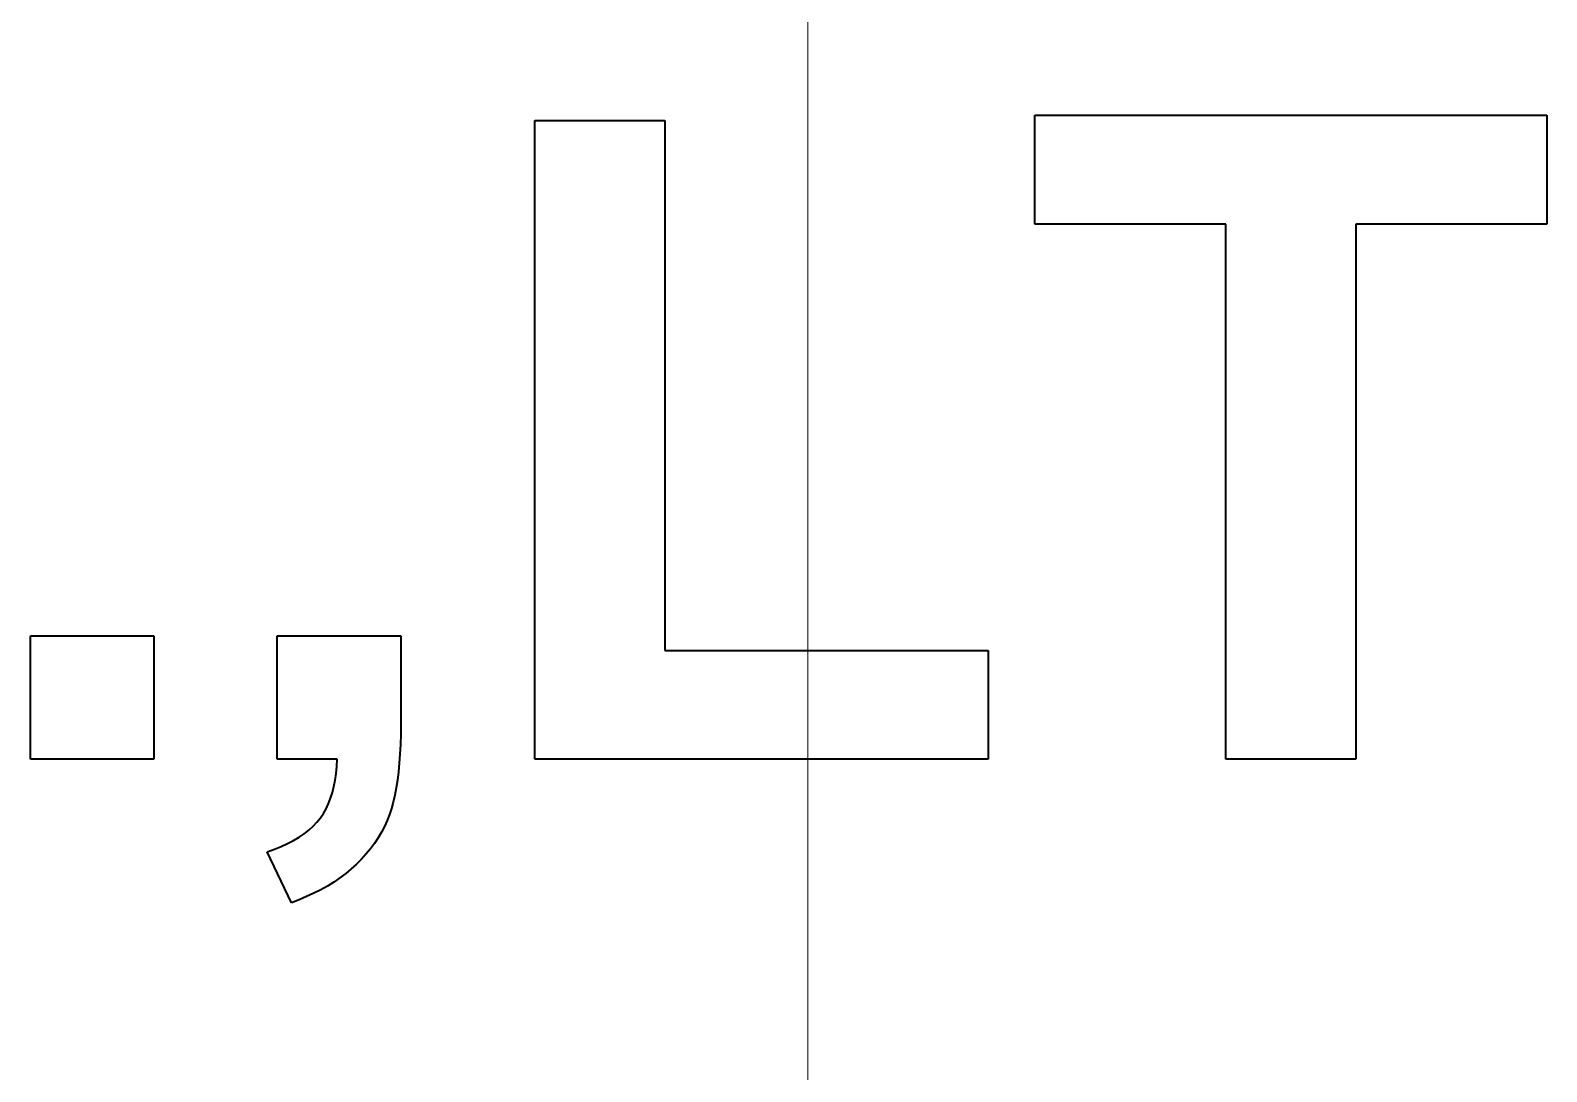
# Model space of a CAD drawing. Extents: x 23 to 417, y 3 to 294.
# Drawn here: x 219.971 to 221.854, y 106.535 to 107.829 of the extents above; entities that cross this region are included whole.
import ezdxf

# ---------------------------------------------------------------- set-up
doc = ezdxf.new("R2010")
doc.units = 0
doc.linetypes.add('DASHDOT', pattern=[18.5, 12, -3, 0.5, -3])
doc.layers.get('0').update_dxf_attribs({"lineweight": 13})

# ---------------------------------------------------------------- blocks, each defined once
blk = doc.blocks.new('BLOCK4760')
at = {"color": 7, "lineweight": 35, "ltscale": 0.020191}
for p, q in [((-1.6702, 42.0265), (-0.8626, 42.0265)), ((3.4293, 38.0592), (2.6217, 38.0592))]:
    blk.add_line(p, q, dxfattribs=at)
at = {"color": 7, "lineweight": 35, "ltscale": 0.099181}
blk.add_line((-1.6702, 38.0592), (-1.6702, 42.0265), dxfattribs=at)
at = {"color": 7, "lineweight": 35, "ltscale": 0.082333}
blk.add_line((-0.8626, 42.0265), (-0.8626, 38.7331), dxfattribs=at)
at = {"color": 7, "lineweight": 35, "ltscale": 0.079468}
blk.add_line((1.4348, 42.0592), (4.6135, 42.0592), dxfattribs=at)
at = {"color": 7, "lineweight": 35, "ltscale": 0.016917}
for p, q in [((1.4348, 41.3825), (1.4348, 42.0592)), ((4.6135, 42.0592), (4.6135, 41.3825))]:
    blk.add_line(p, q, dxfattribs=at)
at = {"color": 7, "lineweight": 35, "ltscale": 0.029672}
blk.add_line((2.6217, 41.3825), (1.4348, 41.3825), dxfattribs=at)
at = {"color": 7, "lineweight": 35, "ltscale": 0.083083}
for p, q in [((2.6217, 38.0592), (2.6217, 41.3825)), ((3.4293, 41.3825), (3.4293, 38.0592))]:
    blk.add_line(p, q, dxfattribs=at)
at = {"color": 7, "lineweight": 35, "ltscale": 0.029604}
blk.add_line((4.6135, 41.3825), (3.4293, 41.3825), dxfattribs=at)
at = {"color": 7, "lineweight": 35, "ltscale": 0.019168}
for p, q in [((-4.8026, 38.8259), (-4.0359, 38.8259)), ((-4.8026, 38.0592), (-4.8026, 38.8259)), ((-4.0359, 38.8259), (-4.0359, 38.0592)), ((-3.2692, 38.8259), (-2.5025, 38.8259)), ((-3.2692, 38.0592), (-3.2692, 38.8259)), ((-4.0359, 38.0592), (-4.8026, 38.0592))]:
    blk.add_line(p, q, dxfattribs=at)
at = {"color": 7, "lineweight": 35, "ltscale": 0.013711}
blk.add_line((-2.5025, 38.8259), (-2.5025, 38.2775), dxfattribs=at)
at = {"color": 7, "lineweight": 35, "ltscale": 0.050205}
blk.add_line((-0.8626, 38.7331), (1.1456, 38.7331), dxfattribs=at)
at = {"color": 7, "lineweight": 35, "ltscale": 0.016849}
blk.add_line((1.1456, 38.7331), (1.1456, 38.0592), dxfattribs=at)
at = {"color": 7, "lineweight": 35, "ltscale": 0.001629}
blk.add_line((-2.5025, 38.2775), (-2.503, 38.2123), dxfattribs=at)
at = {"color": 7, "lineweight": 35, "ltscale": 0.00149}
blk.add_line((-2.5047, 38.1499), (-2.5076, 38.0904), dxfattribs=at)
at = {"color": 7, "lineweight": 35, "ltscale": 0.00156}
blk.add_line((-2.503, 38.2123), (-2.5047, 38.1499), dxfattribs=at)
at = {"color": 7, "lineweight": 35, "ltscale": 0.009277}
blk.add_line((-2.8981, 38.0592), (-3.2692, 38.0592), dxfattribs=at)
at = {"color": 7, "lineweight": 35, "ltscale": 0.001136}
blk.add_line((-2.9001, 38.0138), (-2.8981, 38.0592), dxfattribs=at)
at = {"color": 7, "lineweight": 35, "ltscale": 0.001422}
blk.add_line((-2.5076, 38.0904), (-2.5116, 38.0337), dxfattribs=at)
at = {"color": 7, "lineweight": 35, "ltscale": 0.070396}
blk.add_line((1.1456, 38.0592), (-1.6702, 38.0592), dxfattribs=at)
at = {"color": 7, "lineweight": 35, "ltscale": 0.001047}
blk.add_line((-2.9097, 37.9289), (-2.904, 37.9704), dxfattribs=at)
at = {"color": 7, "lineweight": 35, "ltscale": 0.00109}
blk.add_line((-2.904, 37.9704), (-2.9001, 38.0138), dxfattribs=at)
at = {"color": 7, "lineweight": 35, "ltscale": 0.001288}
blk.add_line((-2.5168, 37.9797), (-2.5231, 37.9286), dxfattribs=at)
at = {"color": 7, "lineweight": 35, "ltscale": 0.001354}
blk.add_line((-2.5116, 38.0337), (-2.5168, 37.9797), dxfattribs=at)
at = {"color": 7, "lineweight": 35, "ltscale": 0.000968039}
blk.add_line((-2.9267, 37.8518), (-2.9173, 37.8894), dxfattribs=at)
at = {"color": 7, "lineweight": 35, "ltscale": 0.001006}
blk.add_line((-2.9173, 37.8894), (-2.9097, 37.9289), dxfattribs=at)
at = {"color": 7, "lineweight": 35, "ltscale": 0.001158}
blk.add_line((-2.5305, 37.8803), (-2.5391, 37.8348), dxfattribs=at)
at = {"color": 7, "lineweight": 35, "ltscale": 0.001222}
blk.add_line((-2.5231, 37.9286), (-2.5305, 37.8803), dxfattribs=at)
at = {"color": 7, "lineweight": 35, "ltscale": 0.000875536}
blk.add_line((-2.9662, 37.751), (-2.9512, 37.7826), dxfattribs=at)
at = {"color": 7, "lineweight": 35, "ltscale": 0.000902417}
blk.add_line((-2.9512, 37.7826), (-2.938, 37.8162), dxfattribs=at)
at = {"color": 7, "lineweight": 35, "ltscale": 0.000933407}
blk.add_line((-2.938, 37.8162), (-2.9267, 37.8518), dxfattribs=at)
at = {"color": 7, "lineweight": 35, "ltscale": 0.001034}
blk.add_line((-2.5489, 37.7921), (-2.5597, 37.7522), dxfattribs=at)
at = {"color": 7, "lineweight": 35, "ltscale": 0.001094}
for p, q in [((-2.5391, 37.8348), (-2.5489, 37.7921)), ((-2.7458, 37.438), (-2.7767, 37.4071))]:
    blk.add_line(p, q, dxfattribs=at)
at = {"color": 7, "lineweight": 35, "ltscale": 0.000860821}
blk.add_line((-3.0464, 37.6424), (-3.0227, 37.6674), dxfattribs=at)
at = {"color": 7, "lineweight": 35, "ltscale": 0.000838533}
blk.add_line((-3.0227, 37.6674), (-3.0018, 37.6936), dxfattribs=at)
at = {"color": 7, "lineweight": 35, "ltscale": 0.000836046}
blk.add_line((-3.0018, 37.6936), (-2.983, 37.7213), dxfattribs=at)
at = {"color": 7, "lineweight": 35, "ltscale": 0.000853657}
blk.add_line((-2.983, 37.7213), (-2.9662, 37.751), dxfattribs=at)
at = {"color": 7, "lineweight": 35, "ltscale": 0.001002}
for p, q in [((-2.5868, 37.6769), (-2.6033, 37.6404)), ((-2.5597, 37.7522), (-2.5722, 37.7142))]:
    blk.add_line(p, q, dxfattribs=at)
at = {"color": 7, "lineweight": 35, "ltscale": 0.001001}
blk.add_line((-2.5722, 37.7142), (-2.5868, 37.6769), dxfattribs=at)
at = {"color": 7, "lineweight": 35, "ltscale": 0.000999463}
blk.add_line((-3.1678, 37.5538), (-3.1334, 37.5742), dxfattribs=at)
at = {"color": 7, "lineweight": 35, "ltscale": 0.000958385}
blk.add_line((-3.1334, 37.5742), (-3.1017, 37.5958), dxfattribs=at)
at = {"color": 7, "lineweight": 35, "ltscale": 0.000920847}
blk.add_line((-3.1017, 37.5958), (-3.0727, 37.6185), dxfattribs=at)
at = {"color": 7, "lineweight": 35, "ltscale": 0.000888781}
blk.add_line((-3.0727, 37.6185), (-3.0464, 37.6424), dxfattribs=at)
at = {"color": 7, "lineweight": 35, "ltscale": 0.001014}
blk.add_line((-2.622, 37.6047), (-2.6426, 37.5698), dxfattribs=at)
at = {"color": 7, "lineweight": 35, "ltscale": 0.001007}
blk.add_line((-2.6033, 37.6404), (-2.622, 37.6047), dxfattribs=at)
at = {"color": 7, "lineweight": 35, "ltscale": 0.001194}
blk.add_line((-3.3319, 37.4835), (-3.2869, 37.4993), dxfattribs=at)
at = {"color": 7, "lineweight": 35, "ltscale": 0.008757}
blk.add_line((-3.1818, 37.167), (-3.3319, 37.4835), dxfattribs=at)
at = {"color": 7, "lineweight": 35, "ltscale": 0.001141}
blk.add_line((-3.2869, 37.4993), (-3.2445, 37.5163), dxfattribs=at)
at = {"color": 7, "lineweight": 35, "ltscale": 0.001091}
blk.add_line((-3.2445, 37.5163), (-3.2048, 37.5345), dxfattribs=at)
at = {"color": 7, "lineweight": 35, "ltscale": 0.001044}
blk.add_line((-3.2048, 37.5345), (-3.1678, 37.5538), dxfattribs=at)
at = {"color": 7, "lineweight": 35, "ltscale": 0.001054}
blk.add_line((-2.6901, 37.5023), (-2.7169, 37.4698), dxfattribs=at)
at = {"color": 7, "lineweight": 35, "ltscale": 0.001038}
blk.add_line((-2.6653, 37.5357), (-2.6901, 37.5023), dxfattribs=at)
at = {"color": 7, "lineweight": 35, "ltscale": 0.001025}
blk.add_line((-2.6426, 37.5698), (-2.6653, 37.5357), dxfattribs=at)
at = {"color": 7, "lineweight": 35, "ltscale": 0.00111}
blk.add_line((-2.7767, 37.4071), (-2.8094, 37.3772), dxfattribs=at)
at = {"color": 7, "lineweight": 35, "ltscale": 0.001072}
blk.add_line((-2.7169, 37.4698), (-2.7458, 37.438), dxfattribs=at)
at = {"color": 7, "lineweight": 35, "ltscale": 0.001168}
blk.add_line((-2.9181, 37.2953), (-2.9578, 37.2707), dxfattribs=at)
at = {"color": 7, "lineweight": 35, "ltscale": 0.001149}
blk.add_line((-2.8802, 37.3213), (-2.9181, 37.2953), dxfattribs=at)
at = {"color": 7, "lineweight": 35, "ltscale": 0.001134}
blk.add_line((-2.8439, 37.3486), (-2.8802, 37.3213), dxfattribs=at)
at = {"color": 7, "lineweight": 35, "ltscale": 0.00112}
blk.add_line((-2.8094, 37.3772), (-2.8439, 37.3486), dxfattribs=at)
at = {"color": 7, "lineweight": 35, "ltscale": 0.001261}
blk.add_line((-3.087, 37.2045), (-3.1336, 37.1851), dxfattribs=at)
at = {"color": 7, "lineweight": 35, "ltscale": 0.001234}
blk.add_line((-3.0422, 37.2253), (-3.087, 37.2045), dxfattribs=at)
at = {"color": 7, "lineweight": 35, "ltscale": 0.00121}
blk.add_line((-2.9991, 37.2473), (-3.0422, 37.2253), dxfattribs=at)
at = {"color": 7, "lineweight": 35, "ltscale": 0.001188}
blk.add_line((-2.9578, 37.2707), (-2.9991, 37.2473), dxfattribs=at)
at = {"color": 7, "lineweight": 35, "ltscale": 0.001289}
blk.add_line((-3.1336, 37.1851), (-3.1818, 37.167), dxfattribs=at)

msp = doc.modelspace()

# ---------------------------------------------------------------- linework, layer by layer
at = {"color": 7, "linetype": 'DASHDOT', "lineweight": 13}
msp.add_line((220.937, 118.0118), (220.937, 78.0008), dxfattribs=at)

# ---------------------------------------------------------------- block references
at = {"lineweight": 0, "xscale": 0.2, "yscale": 0.2, "zscale": 0.2}
msp.add_blockref('BLOCK4760', (220.9318, 99.3118), dxfattribs=at)

doc.saveas('drawing.dxf')
